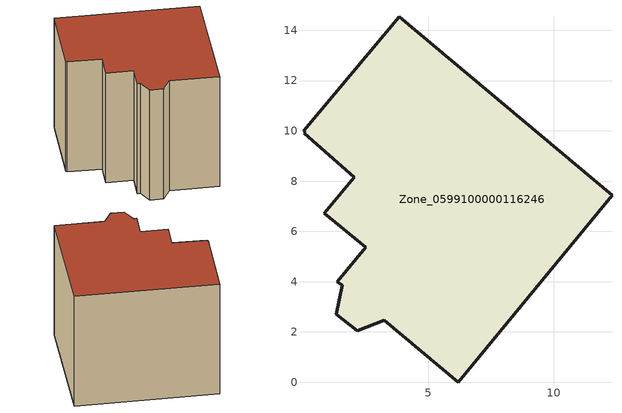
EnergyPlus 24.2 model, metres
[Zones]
Zone_0599100000116246
 floor ground (C_G): 3.84,14.54 12.31,7.44 6.19,0 3.26,2.46 2.17,2.05 1.35,2.71 1.57,3.86 1.37,3.99 2.52,5.36 0.87,6.72 2.06,8.16 0.07,9.9 0.11,9.94 0.04,10 z0
 wall outside (C_F): 2.52,5.36 1.37,3.99 1.57,3.86 1.35,2.71 2.17,2.05 3.26,2.46 6.19,0 12.31,7.44 3.84,14.54 0.04,10 0.11,9.94 0.07,9.9 2.06,8.16 0.87,6.72 2.52,5.36 z0:9.96
 roof outside (C_R): 3.84,14.54 0.04,10 0.11,9.94 0.07,9.9 2.06,8.16 0.87,6.72 2.52,5.36 1.37,3.99 1.57,3.86 1.35,2.71 2.17,2.05 3.26,2.46 6.19,0 12.31,7.44 z9.96
[BUILDING]
Pand.0599100000116246: North Axis=0; Terrain=City; Loads Convergence Tolerance Value=0.04; Temperature Convergence Tolerance Value=0.4; Solar Distribution=FullExterior; Maximum Number of Warmup Days=25; Minimum Number of Warmup Days=1
[Site:Location]
Rotterdam.The.Hague.AP_ZH_NLD Design_Conditions: Latitude=51.96; Longitude=4.45; Time Zone=1; Elevation=-4.5
[SITE:GROUNDTEMPERATURE:BUILDINGSURFACE]
18, 18, 18, 18, 18, 18, 18, 18, 18, 18, 18, 18
[MATERIAL] Thermal Absorptance=0.9; Solar Absorptance=0.7; Visible Absorptance=0.7
Name | Roughness | Thickness | Conductivity | Density | Specific Heat
G.TC.1946 | MediumSmooth | 0.15 | 1 | 540 | 1210
F.TC.1946 | Rough | 0.3 | 0.857143 | 1920 | 840
R.TC.1946 | MediumRough | 0.2 | 0.909091 | 1500 | 1000
[CONSTRUCTION]
C_G: G.TC.1946
C_F: F.TC.1946
C_R: R.TC.1946
[ZONE]
Zone_0599100000116246: Type=1; Multiplier=1; Ceiling Height=Autocalculate; Volume=Autocalculate; Floor Area=autocalculate; Part of Total Floor Area=Yes
[ZONEINFILTRATION:DESIGNFLOWRATE]
Infil_Zone_0599100000116246: Zone or ZoneList or Space or SpaceList=Zone_0599100000116246; Schedule=AlwaysOn; Design Flow Rate Calculation Method=Flow/Area; Flow Rate per Floor Area=0.003; Constant Term Coefficient=1; Temperature Term Coefficient=0; Velocity Term Coefficient=0; Velocity Squared Term Coefficient=0
[HVACTEMPLATE:ZONE:IDEALLOADSAIRSYSTEM]
Zone_0599100000116246: Maximum Heating Supply Air Temperature=50; Minimum Cooling Supply Air Temperature=13; Maximum Heating Supply Air Humidity Ratio=0.0156; Minimum Cooling Supply Air Humidity Ratio=0.0077; Heating Limit=NoLimit; Cooling Limit=NoLimit; Dehumidification Control Type=ConstantSensibleHeatRatio; Cooling Sensible Heat Ratio=0.7; Dehumidification Setpoint=60; Humidification Control Type=None; Humidification Setpoint=30; Outdoor Air Method=None; Outdoor Air Flow Rate per Person=0.00944; Outdoor Air Flow Rate per Zone Floor Area=0; Outdoor Air Flow Rate per Zone=0; Demand Controlled Ventilation Type=None; Outdoor Air Economizer Type=NoEconomizer; Heat Recovery Type=None; Sensible Heat Recovery Effectiveness=0.7; Latent Heat Recovery Effectiveness=0.65
[ZONECONTROL:THERMOSTAT]
ThermostatControl_Zone_0599100000116246: Zone or ZoneList=Zone_0599100000116246; Control Type Schedule=DualSetpointControlType; Control 1=Thermostat_Zone_0599100000116246; Temperature Difference Between Cutout And Setpoint=0
[THERMOSTATSETPOINT:DUALSETPOINT]
Thermostat_Zone_0599100000116246: Heating Setpoint Temperature Schedule=HeatingSetpoint_Zone_0599100000116246; Cooling Setpoint Temperature Schedule=CoolingSetpoint_Zone_0599100000116246
[SCHEDULE:COMPACT]
HeatingSetpoint_Zone_0599100000116246: Through: 12/31, For: AllDays, Until: 24:00, 21
CoolingSetpoint_Zone_0599100000116246: Through: 12/31, For: AllDays, Until: 24:00, 24
DualSetpointControlType: Through: 12/31, For: AllDays, Until: 24:00, 4
AlwaysOn: Through: 12/31, For: AllDays, Until: 24:00, 1
